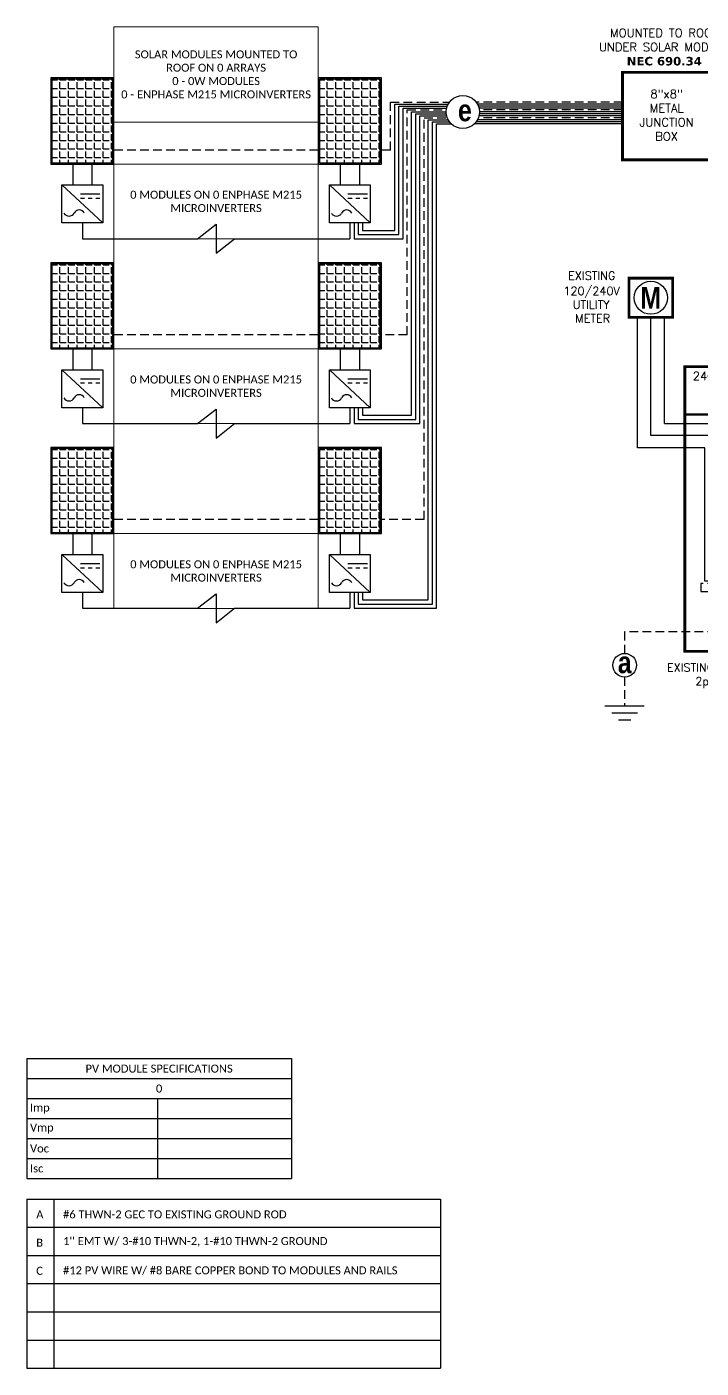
# Model space of a CAD drawing. Header units: feet. Extents: x 12814 to 13413, y 15295 to 15881.
# Drawn here: x 12814 to 13105, y 15295 to 15874 of the extents above; entities that cross this region are included whole.
import ezdxf

# ---------------------------------------------------------------- set-up
doc = ezdxf.new("R2010")
doc.units = ezdxf.units.FT
doc.header["$MEASUREMENT"] = 0
doc.linetypes.add('HIDDEN', pattern=[0.375, 0.25, -0.125])
for name, color, linetype in [('ONE LINE BLOCKS', 7, 'Continuous'), ('TABLES', 7, 'Continuous'), ('TEXT', 7, 'Continuous'), ('Z - TITLEBLOCK TXT', 7, 'Continuous')]:
    doc.layers.add(name, color=color, linetype=linetype)
doc.styles.add('ONE LINE TXT', font='techb___.ttf')
doc.styles.get("Standard").update_dxf_attribs({"font": 'simplex.shx'})

# ---------------------------------------------------------------- blocks, each defined once
blk = doc.blocks.new('*T6')
at = {"layer": 'Defpoints', "color": 8, "linetype": 'ByBlock', "lineweight": 0, "transparency": 16777216}
for p, q in [((0, 0), (88.16, 0)), ((0, 0), (0, -250.97)), ((88.16, 0), (88.16, -250.97)), ((0, -41.08), (88.16, -41.08)), ((0, -59.24), (88.16, -59.24)), ((0, -91.46), (88.16, -91.46)), ((0, -138.99), (88.16, -138.99)), ((0, -171.21), (88.16, -171.21)), ((0, -218.74), (88.16, -218.74)), ((0, -250.97), (88.16, -250.97))]:
    blk.add_line(p, q, dxfattribs=at)
at = {"color": 0, "linetype": 'Continuous', "transparency": 16777216, "char_height": 3.4544, "width": 83.574, "attachment_point": 5}
for s, insert in [('{\\fCalibri|b0|i0|c0;SOLAR MODULES MOUNTED TO ROOF ON 0 ARRAYS^J0 - 0W MODULES^J0 - ENPHASE M215 MICROINVERTERS', (44.08, -20.54)), ('{\\fCalibri|b0|i0|c0;', (44.08, -50.16)), ('{\\fCalibri|b0|i0|c0;0 MODULES ON 0 ENPHASE M215 MICROINVERTERS', (44.08, -75.35)), ('{\\fCalibri|b0|i0|c0;', (44.08, -115.23)), ('{\\fCalibri|b0|i0|c0;0 MODULES ON 0 ENPHASE M215 MICROINVERTERS', (44.08, -155.1)), ('{\\fCalibri|b0|i0|c0;', (44.08, -194.98)), ('{\\fCalibri|b0|i0|c0;0 MODULES ON 0 ENPHASE M215 MICROINVERTERS', (44.08, -234.86))]:
    blk.add_mtext(s, dxfattribs=dict(at, insert=insert))
blk = doc.blocks.new('*T4')
at = {"layer": 'Z - TITLEBLOCK TXT', "color": 0, "lineweight": -2, "transparency": 16777216}
for p, q in [((0, 0), (114.19, 0)), ((0, 0), (0, -51.69)), ((114.19, 0), (114.19, -51.69)), ((0, -8.62), (114.19, -8.62)), ((0, -17.23), (114.19, -17.23)), ((56.41, -17.23), (56.41, -51.69)), ((0, -25.85), (114.19, -25.85)), ((0, -34.46), (114.19, -34.46)), ((0, -43.08), (114.19, -43.08)), ((0, -51.69), (114.19, -51.69))]:
    blk.add_line(p, q, dxfattribs=at)
at = {"layer": 'Z - TITLEBLOCK TXT', "color": 0, "linetype": 'Continuous', "transparency": 16777216, "char_height": 3.4544}
for s, insert, width, attachment_point in [('{\\fCalibri|b0|i0|c0;PV MODULE SPECIFICATIONS', (57.09, -4.31), 111.433, 5), ('{\\fCalibri|b0|i0|c0;0', (57.09, -12.92), 111.433, 5), ('{\\fCalibri|b0|i0|c0;Imp', (1.38, -21.54), 53.6551, 4), ('{\\fCalibri|b0|i0|c0;', (57.78, -21.54), 55.0254, 4), ('{\\fCalibri|b0|i0|c0;Vmp', (1.38, -30.15), 53.6551, 4), ('{\\fCalibri|b0|i0|c0;', (57.78, -30.15), 55.0254, 4), ('{\\fCalibri|b0|i0|c0;Voc', (1.38, -38.77), 53.6551, 4), ('{\\fCalibri|b0|i0|c0;', (57.78, -38.77), 55.0254, 4), ('{\\fCalibri|b0|i0|c0;Isc', (1.38, -47.39), 53.6551, 4), ('{\\fCalibri|b0|i0|c0;', (57.78, -47.39), 55.0254, 4)]:
    blk.add_mtext(s, dxfattribs=dict(at, insert=insert, width=width, attachment_point=attachment_point))
blk = doc.blocks.new('*T5')
at = {"linetype": 'ByBlock', "lineweight": -2, "transparency": 16777216}
for p, q in [((0, 0), (178.52, 0)), ((0, 0), (0, -72.97)), ((11.58, 0), (11.58, -72.97)), ((178.52, 0), (178.52, -72.97)), ((0, -12.11), (178.52, -12.11)), ((0, -24.28), (178.52, -24.28)), ((0, -36.46), (178.52, -36.46)), ((0, -48.64), (178.52, -48.64)), ((0, -60.81), (178.52, -60.81)), ((0, -72.97), (178.52, -72.97))]:
    blk.add_line(p, q, dxfattribs=at)
at = {"color": 0, "linetype": 'Continuous', "transparency": 16777216, "char_height": 3.4544, "attachment_point": 7}
for s, insert, width in [('{\\fCalibri|b0|i0|c0;A', (4.06, -8.36), 3.4544), ('{\\fCalibri|b0|i0|c0;#6 THWN-2 GEC TO EXISTING GROUND ROD', (15.65, -8.36), 158.8095), ('{\\fCalibri|b0|i0|c0;B', (4.06, -20.53), 3.4544), ("{\\fCalibri|b0|i0|c0;1'' EMT W/ 3-#10 THWN-2, 1-#10 THWN-2 GROUND", (15.65, -20.53), 158.8095), ('{\\fCalibri|b0|i0|c0;#12 PV WIRE W/ #8 BARE COPPER BOND TO MODULES AND RAILS', (15.65, -32.71), 158.8095), ('{\\fCalibri|b0|i0|c0;C', (4.06, -32.71), 3.4544), ('{\\fCalibri|b0|i0|c0;', (4.06, -44.89), 3.4544), ('{\\fCalibri|b0|i0|c0;', (15.65, -44.89), 158.8095), ('{\\fCalibri|b0|i0|c0;', (4.06, -57.06), 3.4544), ('{\\fCalibri|b0|i0|c0;', (15.65, -57.06), 158.8095), ('{\\fCalibri|b0|i0|c0;', (4.06, -69.22), 3.4544), ('{\\fCalibri|b0|i0|c0;', (15.65, -69.22), 158.8095)]:
    blk.add_mtext(s, dxfattribs=dict(at, insert=insert, width=width))
blk = doc.blocks.new('*U8')
at = {"layer": 'ONE LINE BLOCKS', "linetype": 'Continuous'}
h = blk.add_hatch(color=1, dxfattribs=at)
h.dxf.hatch_style = 1
edge = h.paths.add_edge_path()
edge.add_arc((-70.09, 79.71), 0.291, 0, 360)
h = blk.add_hatch(color=1, dxfattribs=at)
h.dxf.hatch_style = 1
edge = h.paths.add_edge_path()
edge.add_arc((-64.17, 79.71), 0.291, 0, 360)
h = blk.add_hatch(color=1, dxfattribs=at)
h.dxf.hatch_style = 1
edge = h.paths.add_edge_path()
edge.add_arc((-70.09, 73.04), 0.291, 0, 360)
h = blk.add_hatch(color=1, dxfattribs=at)
h.dxf.hatch_style = 1
edge = h.paths.add_edge_path()
edge.add_arc((-64.17, 73.04), 0.291, 0, 360)
h = blk.add_hatch(color=1, dxfattribs=at)
h.dxf.hatch_style = 1
edge = h.paths.add_edge_path()
edge.add_arc((-52.18, 67.09), 0.291, 0, 360)
h = blk.add_hatch(color=1, dxfattribs=at)
h.dxf.hatch_style = 1
edge = h.paths.add_edge_path()
edge.add_arc((-52.18, 63.72), 0.291, 0, 360)
h = blk.add_hatch(color=1, dxfattribs=at)
h.dxf.hatch_style = 1
edge = h.paths.add_edge_path()
edge.add_arc((-45.5, 67.09), 0.291, 0, 360)
h = blk.add_hatch(color=1, dxfattribs=at)
h.dxf.hatch_style = 1
edge = h.paths.add_edge_path()
edge.add_arc((-45.5, 63.72), 0.291, 0, 360)
h = blk.add_hatch(color=1, dxfattribs=at)
h.dxf.hatch_style = 1
edge = h.paths.add_edge_path()
edge.add_arc((-52.18, 57.69), 0.291, 0, 360)
h = blk.add_hatch(color=1, dxfattribs=at)
h.dxf.hatch_style = 1
edge = h.paths.add_edge_path()
edge.add_arc((-45.5, 57.69), 0.291, 0, 360)
h = blk.add_hatch(color=1, dxfattribs=at)
h.dxf.hatch_style = 1
edge = h.paths.add_edge_path()
edge.add_arc((-52.18, 54.31), 0.291, 0, 360)
h = blk.add_hatch(color=1, dxfattribs=at)
h.dxf.hatch_style = 1
edge = h.paths.add_edge_path()
edge.add_arc((-45.5, 54.31), 0.291, 0, 360)
h = blk.add_hatch(color=1, dxfattribs=at)
h.dxf.hatch_style = 1
edge = h.paths.add_edge_path()
edge.add_arc((-52.18, 48.29), 0.291, 0, 360)
h = blk.add_hatch(color=1, dxfattribs=at)
h.dxf.hatch_style = 1
edge = h.paths.add_edge_path()
edge.add_arc((-45.5, 48.29), 0.291, 0, 360)
h = blk.add_hatch(color=1, dxfattribs=at)
h.dxf.hatch_style = 1
edge = h.paths.add_edge_path()
edge.add_arc((-52.18, 44.91), 0.291, 0, 360)
h = blk.add_hatch(color=1, dxfattribs=at)
h.dxf.hatch_style = 1
edge = h.paths.add_edge_path()
edge.add_arc((-45.5, 44.91), 0.291, 0, 360)
h = blk.add_hatch(color=1, dxfattribs=at)
h.dxf.hatch_style = 1
edge = h.paths.add_edge_path()
edge.add_arc((-52.18, 38.89), 0.291, 0, 360)
h = blk.add_hatch(color=1, dxfattribs=at)
h.dxf.hatch_style = 1
edge = h.paths.add_edge_path()
edge.add_arc((-52.18, 35.51), 0.291, 0, 360)
h = blk.add_hatch(color=1, dxfattribs=at)
h.dxf.hatch_style = 1
edge = h.paths.add_edge_path()
edge.add_arc((-45.5, 38.89), 0.291, 0, 360)
h = blk.add_hatch(color=1, dxfattribs=at)
h.dxf.hatch_style = 1
edge = h.paths.add_edge_path()
edge.add_arc((-45.5, 35.51), 0.291, 0, 360)
h = blk.add_hatch(color=1, dxfattribs=at)
h.dxf.hatch_style = 1
edge = h.paths.add_edge_path()
edge.add_arc((-52.18, 31.06), 0.291, 0, 360)
h = blk.add_hatch(color=1, dxfattribs=at)
h.dxf.hatch_style = 1
edge = h.paths.add_edge_path()
edge.add_arc((-45.5, 31.06), 0.291, 0, 360)
h = blk.add_hatch(color=1, dxfattribs=at)
h.dxf.hatch_style = 1
edge = h.paths.add_edge_path()
edge.add_arc((-52.18, 27.68), 0.291, 0, 360)
h = blk.add_hatch(color=1, dxfattribs=at)
h.dxf.hatch_style = 1
edge = h.paths.add_edge_path()
edge.add_arc((-45.5, 27.68), 0.291, 0, 360)
at = {"color": 7, "linetype": 'Continuous'}
for p, q in [((-20.69, 9.66), (-20.69, 31.06)), ((0, 9.66), (-20.69, 9.66))]:
    blk.add_line(p, q, dxfattribs=at)
at = {"color": 10, "linetype": 'Continuous'}
for p, q in [((-24.71, 6.49), (-24.71, 27.68)), ((-20.67, 27.68), (-20.67, 27.68)), ((-20.67, 27.68), (-20.67, 27.68)), ((0, 6.49), (-24.71, 6.49))]:
    blk.add_line(p, q, dxfattribs=at)
at = {"color": 253, "linetype": 'Continuous'}
for p, q in [((-36.04, 12.29), (-37.2, 12.29)), ((-36.04, 3.45), (-36.04, 12.29)), ((-31.39, 3.45), (-36.04, 3.45)), ((0, 3.45), (-26.11, 3.45))]:
    blk.add_line(p, q, dxfattribs=at)
at = {"color": 7, "linetype": 'Continuous'}
blk.add_circle((-110.4, -15.26), 5.11, dxfattribs=at)
at = {"color": 253, "linetype": 'Continuous'}
blk.add_arc((-28.75, 3.3), 2.64, 3.28193, 176.71807, dxfattribs=at)
at = {"layer": 'ONE LINE BLOCKS', "lineweight": 50}
for p, q in [((-108.51, 134.89), (-108.51, 151.79)), ((-108.51, 151.79), (-89.65, 151.79)), ((-89.65, 151.79), (-89.65, 134.89)), ((-89.65, 134.89), (-108.51, 134.89)), ((-84.43, 92.98), (-14.91, 92.98))]:
    blk.add_line(p, q, dxfattribs=at)
at = {"layer": 'ONE LINE BLOCKS', "lineweight": 50, "const_width": 1.19}
for points in [[(-108.51, 134.89), (-108.51, 151.79), (-89.65, 151.79), (-89.65, 134.89)], [(-84.43, -9.3), (-84.43, 113.61), (-14.91, 113.61), (-14.91, -9.3)]]:
    blk.add_lwpolyline(points, close=True, dxfattribs=at)
at = {"layer": 'TEXT', "color": 92, "linetype": 'HIDDEN', "ltscale": 15}
for p, q in [((-77.46, 20.02), (-77.46, 16.57)), ((-37.13, 20.02), (-77.46, 20.02)), ((-28.89, 0), (-28.89, 20.02)), ((-77.46, 16.57), (-70.87, 16.57)), ((0, 0), (-28.89, 0)), ((-70.87, -0.83), (-110.4, -0.83)), ((-110.4, -0.83), (-110.4, -10.15)), ((-110.4, -20.38), (-110.4, -32.73))]:
    blk.add_line(p, q, dxfattribs=at)
at = {"layer": 'TEXT', "color": 92, "linetype": 'Continuous', "ltscale": 15}
blk.add_line((-41.74, -5.18), (-66.33, -5.18), dxfattribs=at)
at = {"layer": 'TEXT', "color": 92, "linetype": 'HIDDEN', "flags": 128}
for points in [[(-63.1, 9.2), (-63.11, 5.69)], [(-65.45, 5.69), (-60.77, 5.69)], [(-61.58, 4.83), (-64.64, 4.83)], [(-62.39, 3.96), (-63.82, 3.96)]]:
    blk.add_lwpolyline(points, dxfattribs=at)
at = {"layer": 'TEXT', "color": 92, "linetype": 'Continuous', "ltscale": 4, "flags": 128}
for points in [[(-118.88, -32.73), (-101.92, -32.73)], [(-104.86, -35.88), (-115.94, -35.88)], [(-107.8, -39.02), (-113, -39.02)]]:
    blk.add_lwpolyline(points, dxfattribs=at)
at = {"layer": 'TEXT', "linetype": 'Continuous'}
blk.add_circle((-99.08, 143.34), 7.15, dxfattribs=at)
at = {"layer": 'TEXT', "color": 92, "linetype": 'Continuous', "ltscale": 0.3}
blk.add_arc((-33.01, 17.86), 4.65, 27.66392, 152.33608, dxfattribs=at)
at = {"layer": 'Z - TITLEBLOCK TXT', "color": 253, "linetype": 'Continuous'}
for p, q in [((-104.8, 78.58), (-104.8, 134.89)), ((-75.86, 78.58), (-104.8, 78.58)), ((-75.86, 20.99), (-75.86, 78.58)), ((-32.91, 20.99), (-75.86, 20.99)), ((-32.91, 20.99), (-32.91, 16.64)), ((-32.91, 16.64), (-37.2, 16.64))]:
    blk.add_line(p, q, dxfattribs=at)
at = {"layer": 'Z - TITLEBLOCK TXT', "color": 10, "linetype": 'Continuous'}
for p, q in [((-99.08, 83.91), (-99.08, 134.89)), ((-70.09, 83.91), (-99.08, 83.91)), ((-70.09, 27.68), (-70.09, 68.84)), ((-66.04, 63.72), (-70.09, 63.72)), ((-56.38, 63.72), (-62.3, 63.72)), ((-66.04, 54.31), (-70.09, 54.31)), ((-56.38, 54.31), (-62.3, 54.31)), ((-66.04, 44.91), (-70.09, 44.91)), ((-56.38, 44.91), (-62.3, 44.91)), ((-66.04, 35.51), (-70.09, 35.51)), ((-56.38, 35.51), (-62.3, 35.51)), ((-56.38, 27.68), (-70.09, 27.68)), ((-41.31, 27.68), (-24.71, 27.68))]:
    blk.add_line(p, q, dxfattribs=at)
at = {"layer": 'Z - TITLEBLOCK TXT', "color": 7, "linetype": 'Continuous'}
for p, q in [((-93.24, 89.01), (-93.24, 134.89)), ((-93.24, 89.01), (-64.17, 89.01)), ((-64.17, 89.01), (-64.17, 83.91)), ((-64.17, 67.09), (-64.17, 68.84)), ((-64.17, 57.69), (-64.17, 67.09)), ((-64.17, 67.09), (-56.38, 67.09)), ((-56.38, 67.09), (-64.17, 67.09)), ((-64.17, 48.29), (-64.17, 57.69)), ((-64.17, 57.69), (-56.38, 57.69)), ((-56.38, 57.69), (-64.17, 57.69)), ((-64.17, 38.89), (-64.17, 48.29)), ((-64.17, 48.29), (-56.38, 48.29)), ((-56.38, 48.29), (-64.17, 48.29)), ((-64.17, 31.06), (-64.17, 38.89)), ((-64.17, 38.89), (-56.38, 38.89)), ((-56.38, 38.89), (-64.17, 38.89)), ((-56.38, 31.06), (-64.17, 31.06)), ((-41.31, 31.06), (-20.69, 31.06))]:
    blk.add_line(p, q, dxfattribs=at)
at = {"layer": 'Z - TITLEBLOCK TXT', "color": 1, "linetype": 'Continuous'}
for p, q in [((-70.87, -7.78), (-70.87, 19.17)), ((-70.87, 19.17), (-66.33, 19.17)), ((-66.33, 19.17), (-66.33, -7.78)), ((-41.74, -7.71), (-41.74, 19.24)), ((-41.74, 19.24), (-37.2, 19.24)), ((-37.2, 19.24), (-37.2, -7.71)), ((-66.33, -7.78), (-70.87, -7.78)), ((-37.2, -7.71), (-41.74, -7.71))]:
    blk.add_line(p, q, dxfattribs=at)
at = {"layer": 'Z - TITLEBLOCK TXT', "color": 4, "linetype": 'Continuous'}
for p, q in [((-38.69, 17.43), (-40.26, 15.85)), ((-67.81, 17.35), (-69.38, 15.78)), ((-67.81, 13), (-69.38, 11.43)), ((-38.69, 13.08), (-40.26, 11.5)), ((-67.81, 8.65), (-69.38, 7.08)), ((-38.69, 8.73), (-40.26, 7.15)), ((-67.81, 4.3), (-69.38, 2.73)), ((-38.69, 4.38), (-40.26, 2.8)), ((-38.69, 0.03), (-40.26, -1.55)), ((-67.81, -0.05), (-69.38, -1.62)), ((-67.81, -4.4), (-69.38, -5.97)), ((-38.69, -4.33), (-40.26, -5.9))]:
    blk.add_line(p, q, dxfattribs=at)
at = {"layer": 'Z - TITLEBLOCK TXT', "color": 1, "linetype": 'Continuous', "flags": 128}
for points in [[(-70.09, 83.91), (-70.09, 79.71)], [(-70.09, 83.91), (-70.09, 79.71)], [(-64.17, 83.91), (-64.17, 79.71)], [(-64.17, 83.91), (-64.17, 79.71)], [(-70.09, 73.04), (-70.09, 68.84)], [(-64.17, 73.04), (-64.17, 68.84)], [(-56.38, 67.09), (-52.18, 67.09)], [(-56.38, 67.09), (-52.18, 67.09)], [(-56.38, 63.72), (-52.18, 63.72)], [(-56.38, 63.72), (-52.18, 63.72)], [(-45.5, 67.09), (-41.31, 67.09)], [(-45.5, 63.72), (-41.31, 63.72)], [(-56.38, 57.69), (-52.18, 57.69)], [(-56.38, 57.69), (-52.18, 57.69)], [(-56.38, 54.31), (-52.18, 54.31)], [(-56.38, 54.31), (-52.18, 54.31)], [(-45.5, 57.69), (-41.31, 57.69)], [(-45.5, 54.31), (-41.31, 54.31)], [(-56.38, 48.29), (-52.18, 48.29)], [(-56.38, 48.29), (-52.18, 48.29)], [(-45.5, 48.29), (-41.31, 48.29)], [(-56.38, 44.91), (-52.18, 44.91)], [(-56.38, 44.91), (-52.18, 44.91)], [(-45.5, 44.91), (-41.31, 44.91)], [(-56.38, 38.89), (-52.18, 38.89)], [(-56.38, 38.89), (-52.18, 38.89)], [(-56.38, 35.51), (-52.18, 35.51)], [(-56.38, 35.51), (-52.18, 35.51)], [(-45.5, 38.89), (-41.31, 38.89)], [(-45.5, 35.51), (-41.31, 35.51)], [(-56.38, 31.06), (-52.18, 31.06)], [(-56.38, 31.06), (-52.18, 31.06)], [(-45.5, 31.06), (-41.31, 31.06)], [(-56.38, 27.68), (-52.18, 27.68)], [(-56.38, 27.68), (-52.18, 27.68)], [(-45.5, 27.68), (-41.31, 27.68)]]:
    blk.add_lwpolyline(points, dxfattribs=at)
at = {"layer": 'Z - TITLEBLOCK TXT', "color": 1, "linetype": 'Continuous'}
for centre in [(-70.09, 79.71), (-64.17, 79.71), (-70.09, 73.04), (-64.17, 73.04), (-52.18, 67.09), (-52.18, 63.72), (-45.5, 67.09), (-45.5, 63.72), (-52.18, 57.69), (-45.5, 57.69), (-52.18, 54.31), (-45.5, 54.31), (-52.18, 48.29), (-45.5, 48.29), (-52.18, 44.91), (-45.5, 44.91), (-52.18, 38.89), (-52.18, 35.51), (-45.5, 38.89), (-45.5, 35.51), (-52.18, 31.06), (-45.5, 31.06), (-52.18, 27.68), (-45.5, 27.68)]:
    blk.add_circle(centre, 0.291, dxfattribs=at)
at = {"layer": 'Z - TITLEBLOCK TXT', "color": 4, "linetype": 'Continuous'}
for centre in [(-68.6, 16.57), (-39.47, 16.64), (-68.6, 12.22), (-39.47, 12.29), (-68.6, 7.87), (-39.47, 7.94), (-68.6, 3.52), (-68.6, -0.83), (-39.47, 3.59), (-39.47, -0.76), (-68.6, -5.18), (-39.47, -5.11)]:
    blk.add_circle(centre, 1.11, dxfattribs=at)
at = {"layer": 'Z - TITLEBLOCK TXT', "color": 1, "linetype": 'Continuous'}
for centre, start, end in [((-71.28, 76.38), 310.3392, 49.6608), ((-65.36, 76.38), 310.3392, 49.6608), ((-48.84, 65.9), 40.3392, 139.6608), ((-48.84, 62.52), 40.3392, 139.6608), ((-48.84, 56.5), 40.3392, 139.6608), ((-48.84, 53.12), 40.3392, 139.6608), ((-48.84, 47.1), 40.3392, 139.6608), ((-48.84, 43.72), 40.3392, 139.6608), ((-48.84, 37.69), 40.3392, 139.6608), ((-48.84, 34.31), 40.3392, 139.6608), ((-48.84, 29.86), 40.3392, 139.6608), ((-48.84, 26.48), 40.3392, 139.6608)]:
    blk.add_arc(centre, 3.93, start, end, dxfattribs=at)
at = {"layer": 'Z - TITLEBLOCK TXT', "color": 10, "linetype": 'Continuous'}
for centre in [(-64.17, 63.61), (-64.17, 54.21), (-64.17, 44.8), (-64.17, 35.4)]:
    blk.add_arc(centre, 1.87, 3.2937, 176.7063, dxfattribs=at)
at = {"layer": 'TABLES', "color": 1, "linetype": 'Continuous'}
blk.add_text('NEUTRAL', height=3.658, rotation=90, dxfattribs=at).set_placement((-42.4, -4.09))
at = {"layer": 'TEXT', "color": 1}
for s, p in [('EXISTING', (-134.76, 151.1)), ('120/240V', (-136.78, 144.52)), ('UTILITY', (-132.82, 138.61)), ('METER', (-131.72, 132.71))]:
    blk.add_text(s, height=3.543, dxfattribs=at).set_placement(p)
at = {"layer": 'TEXT', "color": 1, "attachment_point": 5}
for s, width, gutter_width, heights, insert, char_height in [('240V', 0.1481, 0.75, [0], (-74.92, 109.56), 3.658), ('1∅', 0.1481, 0.75, [0], (-20.22, 109.56), 3.658), ('0A MAIN BREAKER\\P0A BUSBAR', 94.6859, 0.75, [0], (-50.38, 99.17), 3.6576), ('2p0A', 0.1481, 0.75, [0], (-59.53, 76.34), 3.658), ('2p#A', 0.1481, 0.75, [0], (-55.05, 24.24), 3.658), ('EXISTING MAIN BREAKER LOAD CENTER\\P2p##A BACK FEED BREAKER\\P{\\fVerdana|b1|i0|c0|p34;NEC 690.64}', 140.5774, 97.94, [58.72], (-46.13, -22.19), 3.5433)]:
    blk.add_mtext_dynamic_manual_height_columns(s, width=width, gutter_width=gutter_width, heights=heights, dxfattribs=dict(at, insert=insert, char_height=char_height))
at = {"layer": 'Z - TITLEBLOCK TXT', "color": 253, "linetype": 'Continuous', "style": 'ONE LINE TXT'}
blk.add_text('M', height=9.38, dxfattribs=at).set_placement((-103.64, 138.62))
at = {"layer": 'Z - TITLEBLOCK TXT', "color": 1, "linetype": 'Continuous', "insert": (-113.36, -9.32), "char_height": 9.3833, "attachment_point": 1, "style": 'ONE LINE TXT'}
blk.add_mtext_dynamic_manual_height_columns('{\\W1;\\C256;a}', width=0.1385, gutter_width=2.13, heights=[0], dxfattribs=at)

msp = doc.modelspace()

# ---------------------------------------------------------------- hatches: boundary and pattern name
at = {"layer": 'ONE LINE BLOCKS', "linetype": 'Continuous'}
h = msp.add_hatch(dxfattribs=at)
h.set_pattern_fill('ANGLE', color=256, scale=13.54666)
h.set_pattern_definition([(0, (12887.8863, 3832.9497), (0, 3.7253315), [2.709332, -1.0159995]), (90, (12887.8863, 3832.9497), (-3.7253315, 2e-16), [2.709332, -1.0159995])])
h.paths.add_polyline_path([(12824.87, 15851.25), (12824.87, 15815.06), (12851.11, 15815.06), (12851.11, 15851.25)])
h = msp.add_hatch(dxfattribs=at)
h.set_pattern_fill('ANGLE', color=256, scale=13.54666)
h.set_pattern_definition([(0, (13003.306, 3832.9497), (0, 3.7253315), [2.709332, -1.0159995]), (90, (13003.306, 3832.9497), (-3.7253315, 2e-16), [2.709332, -1.0159995])])
h.paths.add_polyline_path([(12940.29, 15851.25), (12940.29, 15815.06), (12966.53, 15815.06), (12966.53, 15851.25)])
h = msp.add_hatch(dxfattribs=at)
h.set_pattern_fill('ANGLE', color=256, scale=13.54666)
h.set_pattern_definition([(0, (12887.8863, 3753.1965), (0, 3.7253315), [2.709332, -1.0159995]), (90, (12887.8863, 3753.1965), (-3.7253315, 2e-16), [2.709332, -1.0159995])])
h.paths.add_polyline_path([(12824.87, 15771.49), (12824.87, 15735.31), (12851.11, 15735.31), (12851.11, 15771.49)])
h = msp.add_hatch(dxfattribs=at)
h.set_pattern_fill('ANGLE', color=256, scale=13.54666)
h.set_pattern_definition([(0, (13003.306, 3753.1965), (0, 3.7253315), [2.709332, -1.0159995]), (90, (13003.306, 3753.1965), (-3.7253315, 2e-16), [2.709332, -1.0159995])])
h.paths.add_polyline_path([(12940.29, 15771.49), (12940.29, 15735.31), (12966.53, 15735.31), (12966.53, 15771.49)])
h = msp.add_hatch(dxfattribs=at)
h.set_pattern_fill('ANGLE', color=256, scale=13.54666)
h.set_pattern_definition([(0, (12887.8863, 3673.4434), (0, 3.7253315), [2.709332, -1.0159995]), (90, (12887.8863, 3673.4434), (-3.7253315, 2e-16), [2.709332, -1.0159995])])
h.paths.add_polyline_path([(12824.87, 15691.74), (12824.87, 15655.56), (12851.11, 15655.56), (12851.11, 15691.74)])
h = msp.add_hatch(dxfattribs=at)
h.set_pattern_fill('ANGLE', color=256, scale=13.54666)
h.set_pattern_definition([(0, (13003.306, 3673.4434), (0, 3.7253315), [2.709332, -1.0159995]), (90, (13003.306, 3673.4434), (-3.7253315, 2e-16), [2.709332, -1.0159995])])
h.paths.add_polyline_path([(12940.29, 15691.74), (12940.29, 15655.56), (12966.53, 15655.56), (12966.53, 15691.74)])

# ---------------------------------------------------------------- linework, layer by layer
at = {"color": 253, "linetype": 'Continuous'}
for p, q in [((12972.82, 15785.94), (12972.82, 15840.48)), ((12972.82, 15840.48), (12995.93, 15840.48)), ((13071.1, 15840.48), (13008.44, 15840.48)), ((12980.02, 15837.04), (12995.04, 15837.04)), ((12980.02, 15706.18), (12980.02, 15837.04)), ((12987.23, 15833.6), (12995.93, 15833.6)), ((12987.23, 15626.43), (12987.23, 15833.6)), ((13071.1, 15833.6), (13008.44, 15833.6)), ((13071.1, 15837.04), (13009.32, 15837.04)), ((12958.82, 15785.94), (12972.82, 15785.94)), ((12958.82, 15706.18), (12980.02, 15706.18)), ((12958.82, 15626.43), (12987.23, 15626.43))]:
    msp.add_line(p, q, dxfattribs=at)
at = {"color": 10, "linetype": 'Continuous'}
for p, q in [((12974.62, 15784.14), (12974.62, 15839.62)), ((12974.62, 15839.62), (12995.52, 15839.62)), ((13071.1, 15839.62), (13008.84, 15839.62)), ((12981.83, 15836.18), (12995.09, 15836.18)), ((12981.83, 15704.38), (12981.83, 15836.18)), ((13071.1, 15836.18), (13009.27, 15836.18)), ((12989.03, 15832.74), (12996.48, 15832.74)), ((12989.03, 15624.63), (12989.03, 15832.74)), ((13071.1, 15832.74), (13007.88, 15832.74)), ((12957.02, 15784.14), (12974.62, 15784.14)), ((12957.02, 15704.38), (12981.83, 15704.38)), ((12957.02, 15624.63), (12989.03, 15624.63))]:
    msp.add_line(p, q, dxfattribs=at)
at = {"linetype": 'Continuous'}
for p, q in [((12976.42, 15782.33), (12976.42, 15838.76)), ((12976.42, 15838.76), (12995.25, 15838.76)), ((12983.63, 15835.32), (12995.25, 15835.32)), ((12983.63, 15702.58), (12983.63, 15835.32)), ((13071.1, 15838.76), (13009.11, 15838.76)), ((13071.1, 15835.32), (13009.11, 15835.32)), ((12990.84, 15831.88), (12997.25, 15831.88)), ((12990.84, 15622.83), (12990.84, 15831.88)), ((13071.1, 15831.88), (13007.11, 15831.88)), ((12833.84, 15814.55), (12833.84, 15805.54)), ((12842.15, 15814.55), (12842.15, 15805.54)), ((12949.26, 15814.55), (12949.26, 15805.54)), ((12957.57, 15814.55), (12957.57, 15805.54)), ((12829.17, 15805.54), (12846.82, 15805.54)), ((12829.17, 15789.15), (12829.17, 15805.54)), ((12829.17, 15805.54), (12846.82, 15789.15)), ((12846.82, 15805.54), (12846.82, 15789.15)), ((12944.59, 15805.54), (12962.24, 15805.54)), ((12944.59, 15789.15), (12944.59, 15805.54)), ((12944.59, 15805.54), (12962.24, 15789.15)), ((12962.24, 15805.54), (12962.24, 15789.15)), ((12846.82, 15789.15), (12829.17, 15789.15)), ((12962.24, 15789.15), (12944.59, 15789.15)), ((12955.22, 15782.33), (12976.42, 15782.33)), ((12833.84, 15734.8), (12833.84, 15725.79)), ((12842.15, 15734.8), (12842.15, 15725.79)), ((12949.26, 15734.8), (12949.26, 15725.79)), ((12957.57, 15734.8), (12957.57, 15725.79)), ((12829.17, 15725.79), (12846.82, 15725.79)), ((12829.17, 15709.4), (12829.17, 15725.79)), ((12829.17, 15725.79), (12846.82, 15709.4)), ((12846.82, 15725.79), (12846.82, 15709.4)), ((12944.59, 15725.79), (12962.24, 15725.79)), ((12944.59, 15709.4), (12944.59, 15725.79)), ((12944.59, 15725.79), (12962.24, 15709.4)), ((12962.24, 15725.79), (12962.24, 15709.4)), ((12846.82, 15709.4), (12829.17, 15709.4)), ((12962.24, 15709.4), (12944.59, 15709.4)), ((12955.22, 15702.58), (12983.63, 15702.58)), ((12833.84, 15655.05), (12833.84, 15646.04)), ((12842.15, 15655.05), (12842.15, 15646.04)), ((12949.26, 15655.05), (12949.26, 15646.04)), ((12957.57, 15655.05), (12957.57, 15646.04)), ((12829.17, 15646.04), (12846.82, 15646.04)), ((12829.17, 15629.65), (12829.17, 15646.04)), ((12829.17, 15646.04), (12846.82, 15629.65)), ((12846.82, 15646.04), (12846.82, 15629.65)), ((12944.59, 15646.04), (12962.24, 15646.04)), ((12944.59, 15629.65), (12944.59, 15646.04)), ((12944.59, 15646.04), (12962.24, 15629.65)), ((12962.24, 15646.04), (12962.24, 15629.65)), ((12846.82, 15629.65), (12829.17, 15629.65)), ((12962.24, 15629.65), (12944.59, 15629.65)), ((12955.22, 15622.83), (12990.84, 15622.83))]:
    msp.add_line(p, q, dxfattribs=at)
at = {"linetype": 'Continuous', "flags": 128}
for points in [[(12824.37, 15851.76), (12824.37, 15814.55), (12851.62, 15814.55), (12851.62, 15851.76), (12824.37, 15851.76)], [(12939.79, 15851.76), (12939.79, 15814.55), (12967.04, 15814.55), (12967.04, 15851.76), (12939.79, 15851.76)], [(12824.37, 15772), (12824.37, 15734.8), (12851.62, 15734.8), (12851.62, 15772), (12824.37, 15772)], [(12939.79, 15772), (12939.79, 15734.8), (12967.04, 15734.8), (12967.04, 15772), (12939.79, 15772)], [(12824.37, 15692.25), (12824.37, 15655.05), (12851.62, 15655.05), (12851.62, 15692.25), (12824.37, 15692.25)], [(12939.79, 15692.25), (12939.79, 15655.05), (12967.04, 15655.05), (12967.04, 15692.25), (12939.79, 15692.25)]]:
    msp.add_lwpolyline(points, dxfattribs=at)
for points in [[(12824.87, 15851.25), (12824.87, 15815.06), (12851.11, 15815.06), (12851.11, 15851.25)], [(12940.29, 15851.25), (12940.29, 15815.06), (12966.53, 15815.06), (12966.53, 15851.25)], [(12824.87, 15771.49), (12824.87, 15735.31), (12851.11, 15735.31), (12851.11, 15771.49)], [(12940.29, 15771.49), (12940.29, 15735.31), (12966.53, 15735.31), (12966.53, 15771.49)], [(12824.87, 15691.74), (12824.87, 15655.56), (12851.11, 15655.56), (12851.11, 15691.74)], [(12940.29, 15691.74), (12940.29, 15655.56), (12966.53, 15655.56), (12966.53, 15691.74)]]:
    msp.add_lwpolyline(points, close=True, dxfattribs=at)
at = {"color": 7, "linetype": 'Continuous'}
msp.add_circle((13002.18, 15837.04), 7.14, dxfattribs=at)
at = {"layer": 'ONE LINE BLOCKS', "lineweight": 50, "const_width": 1.19}
msp.add_lwpolyline([(13108.88, 15816.38), (13071.1, 15816.38), (13071.1, 15854.16), (13108.88, 15854.16)], close=True, dxfattribs=at)
at = {"layer": 'TEXT', "color": 92, "linetype": 'HIDDEN', "ltscale": 15}
for p, q in [((12971.01, 15820.6), (12971.01, 15841.34)), ((12971.01, 15841.34), (12996.48, 15841.34)), ((13071.1, 15841.34), (13007.88, 15841.34)), ((12978.22, 15837.9), (12995.09, 15837.9)), ((12978.22, 15740.85), (12978.22, 15837.9)), ((12985.43, 15834.46), (12995.52, 15834.46)), ((12985.43, 15661.1), (12985.43, 15834.46)), ((13071.1, 15834.46), (13008.84, 15834.46)), ((13071.1, 15837.9), (13009.27, 15837.9)), ((12971.01, 15820.6), (12967.04, 15820.6)), ((12978.22, 15740.85), (12967.04, 15740.85)), ((12985.43, 15661.1), (12967.04, 15661.1))]:
    msp.add_line(p, q, dxfattribs=at)
at = {"layer": 'TEXT', "color": 92, "linetype": 'HIDDEN', "ltscale": 15, "flags": 128}
for points in [[(12939.79, 15820.6), (12851.62, 15820.6)], [(12939.79, 15740.85), (12851.62, 15740.85)], [(12939.79, 15661.1), (12851.62, 15661.1)]]:
    msp.add_lwpolyline(points, dxfattribs=at)
at = {"layer": 'Z - TITLEBLOCK TXT', "color": 7, "linetype": 'Continuous'}
for p, q in [((12845.59, 15801.55), (12837.2, 15801.55)), ((12838.95, 15799.74), (12837.2, 15799.74)), ((12842.27, 15799.74), (12840.52, 15799.74)), ((12845.59, 15799.74), (12843.84, 15799.74)), ((12961.01, 15801.55), (12952.62, 15801.55)), ((12954.37, 15799.74), (12952.62, 15799.74)), ((12957.69, 15799.74), (12955.94, 15799.74)), ((12961.01, 15799.74), (12959.26, 15799.74)), ((12887.75, 15782.33), (12895.7, 15788.6)), ((12895.7, 15788.6), (12895.7, 15776.07)), ((12895.7, 15776.07), (12903.66, 15782.33)), ((12845.59, 15721.8), (12837.2, 15721.8)), ((12838.95, 15719.98), (12837.2, 15719.98)), ((12842.27, 15719.98), (12840.52, 15719.98)), ((12845.59, 15719.98), (12843.84, 15719.98)), ((12961.01, 15721.8), (12952.62, 15721.8)), ((12954.37, 15719.98), (12952.62, 15719.98)), ((12957.69, 15719.98), (12955.94, 15719.98)), ((12961.01, 15719.98), (12959.26, 15719.98)), ((12887.75, 15702.58), (12895.7, 15708.84)), ((12895.7, 15708.84), (12895.7, 15696.32)), ((12895.7, 15696.32), (12903.66, 15702.58)), ((12845.59, 15642.04), (12837.2, 15642.04)), ((12838.95, 15640.23), (12837.2, 15640.23)), ((12842.27, 15640.23), (12840.52, 15640.23)), ((12845.59, 15640.23), (12843.84, 15640.23)), ((12961.01, 15642.04), (12952.62, 15642.04)), ((12954.37, 15640.23), (12952.62, 15640.23)), ((12957.69, 15640.23), (12955.94, 15640.23)), ((12961.01, 15640.23), (12959.26, 15640.23)), ((12887.75, 15622.83), (12895.7, 15629.09)), ((12895.7, 15629.09), (12895.7, 15616.56)), ((12895.7, 15616.56), (12903.66, 15622.83))]:
    msp.add_line(p, q, dxfattribs=at)
at = {"layer": 'Z - TITLEBLOCK TXT', "linetype": 'Continuous', "flags": 128}
for points in [[(12837.99, 15789.15), (12837.99, 15782.33)], [(12953.41, 15789.15), (12953.41, 15782.33)], [(12955.22, 15789.15), (12955.22, 15782.33)], [(12837.99, 15782.33), (12887.75, 15782.33)], [(12903.66, 15782.33), (12953.41, 15782.33)], [(12837.99, 15709.4), (12837.99, 15702.58)], [(12953.41, 15709.4), (12953.41, 15702.58)], [(12955.22, 15709.4), (12955.22, 15702.58)], [(12837.99, 15702.58), (12887.75, 15702.58)], [(12903.66, 15702.58), (12953.41, 15702.58)], [(12837.99, 15629.65), (12837.99, 15622.83)], [(12953.41, 15629.65), (12953.41, 15622.83)], [(12955.22, 15629.65), (12955.22, 15622.83)], [(12837.99, 15622.83), (12887.75, 15622.83)], [(12903.66, 15622.83), (12953.41, 15622.83)]]:
    msp.add_lwpolyline(points, dxfattribs=at)
at = {"layer": 'Z - TITLEBLOCK TXT', "color": 10, "linetype": 'Continuous', "flags": 128}
for points in [[(12957.02, 15789.15), (12957.02, 15784.14)], [(12957.02, 15709.4), (12957.02, 15704.38)], [(12957.02, 15629.65), (12957.02, 15624.63)]]:
    msp.add_lwpolyline(points, dxfattribs=at)
at = {"layer": 'Z - TITLEBLOCK TXT', "color": 253, "linetype": 'Continuous', "flags": 128}
for points in [[(12958.82, 15789.15), (12958.82, 15785.94)], [(12958.82, 15709.4), (12958.82, 15706.18)], [(12958.82, 15629.65), (12958.82, 15626.43)]]:
    msp.add_lwpolyline(points, dxfattribs=at)
at = {"layer": 'Z - TITLEBLOCK TXT', "linetype": 'Continuous'}
for centre, start, end in [((12832.24, 15794.56), 207.66392, 332.33608), ((12836.62, 15792.26), 27.66392, 152.33608), ((12947.66, 15794.56), 207.66392, 332.33608), ((12952.04, 15792.26), 27.66392, 152.33608), ((12832.24, 15714.81), 207.66392, 332.33608), ((12836.62, 15712.51), 27.66392, 152.33608), ((12947.66, 15714.81), 207.66392, 332.33608), ((12952.04, 15712.51), 27.66392, 152.33608), ((12832.24, 15635.05), 207.66392, 332.33608), ((12836.62, 15632.75), 27.66392, 152.33608), ((12947.66, 15635.05), 207.66392, 332.33608), ((12952.04, 15632.75), 27.66392, 152.33608)]:
    msp.add_arc(centre, 2.48, start, end, dxfattribs=at)

# ---------------------------------------------------------------- block references
for name, p in [('*T6', (12851.62, 15873.79)), ('*T4', (12814.03, 15428.47)), ('*T5', (12814.03, 15367.85))]:
    msp.add_blockref(name, p)
at = {"color": 7}
msp.add_blockref('*U8', (13182.41, 15613.52), dxfattribs=at)

# ---------------------------------------------------------------- texts
at = {"layer": 'TEXT', "color": 1, "char_height": 3.6576, "attachment_point": 5}
for s, width, insert in [(' \\PMOUNTED TO ROOF \\PUNDER SOLAR MODULE\\P{\\fVerdana|b1|i0|c0|p34;NEC 690.34}', 72.4158, (13089.11, 15868.08)), ('8"x8" METAL JUNCTION BOX ', 0.4767, (13090.13, 15835.64))]:
    msp.add_mtext_dynamic_manual_height_columns(s, width=width, gutter_width=7.17, heights=[0], dxfattribs=dict(at, insert=insert))
at = {"layer": 'Z - TITLEBLOCK TXT', "color": 1, "linetype": 'Continuous', "insert": (13000.07, 15842.43), "char_height": 9.3833, "attachment_point": 1, "style": 'ONE LINE TXT'}
msp.add_mtext_dynamic_manual_height_columns('{\\W1;\\C256;e}', width=0.1385, gutter_width=2.13, heights=[0], dxfattribs=at)

doc.saveas('drawing.dxf')
